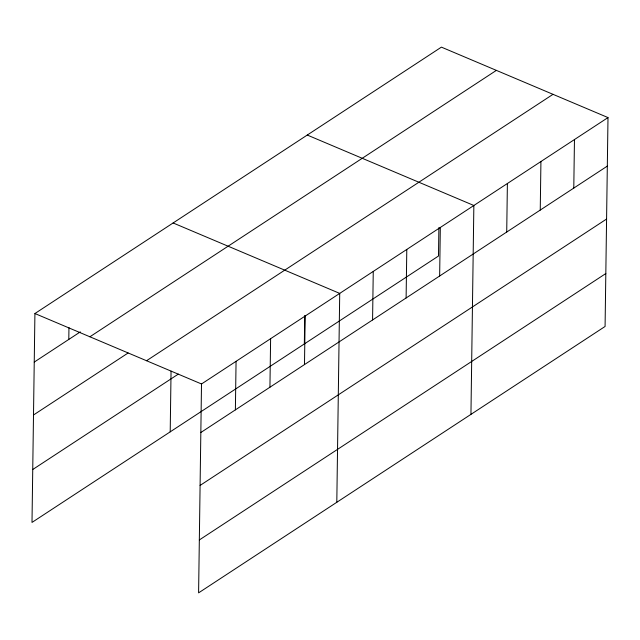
<?xml version="1.0" encoding="UTF-8"?>
<svg xmlns="http://www.w3.org/2000/svg" width="640" height="640" viewBox="0 0 640 640"><rect width="100%" height="100%" fill="white"/><g stroke="black" fill="none" stroke-linecap="round" stroke-linejoin="round"><path stroke-width="0.96" d="M608 117.576L201.512 383.976L198.592 592.864L605.08 326.464L608 117.576L441.408 47.136L34.92 313.536L32 522.424L438.488 256.024L438.888 227.608M68.792 339.432L68.96 327.544M170.208 431.848L171.056 371.144M235.384 409.872L236.064 361.328M269.936 387.224L270.616 338.688M304.344 343.936L304.744 315.52M304.488 364.584L305.168 316.04M336.8 502.288L339.72 293.4L173.12 222.96M372.576 319.96L373.256 271.416M406.112 297.984L406.792 249.44M439.648 276L440.32 227.464M470.944 414.376L473.856 205.488L307.264 135.048M506.72 232.048L507.392 183.504M540.248 210.072L540.928 161.528M573.784 188.088L574.464 139.552M34.24 362.08L80.304 331.888M89.896 336.784L496.384 70.376M33.504 414.992L128.104 352.992M146.536 360.728L553.024 94.328M32.736 469.512L178.304 374.112M200.832 432.512L607.32 166.112M200.096 485.432L606.584 219.032M199.336 539.952L605.824 273.544M34.92 313.536L201.512 383.976"/></g></svg>
